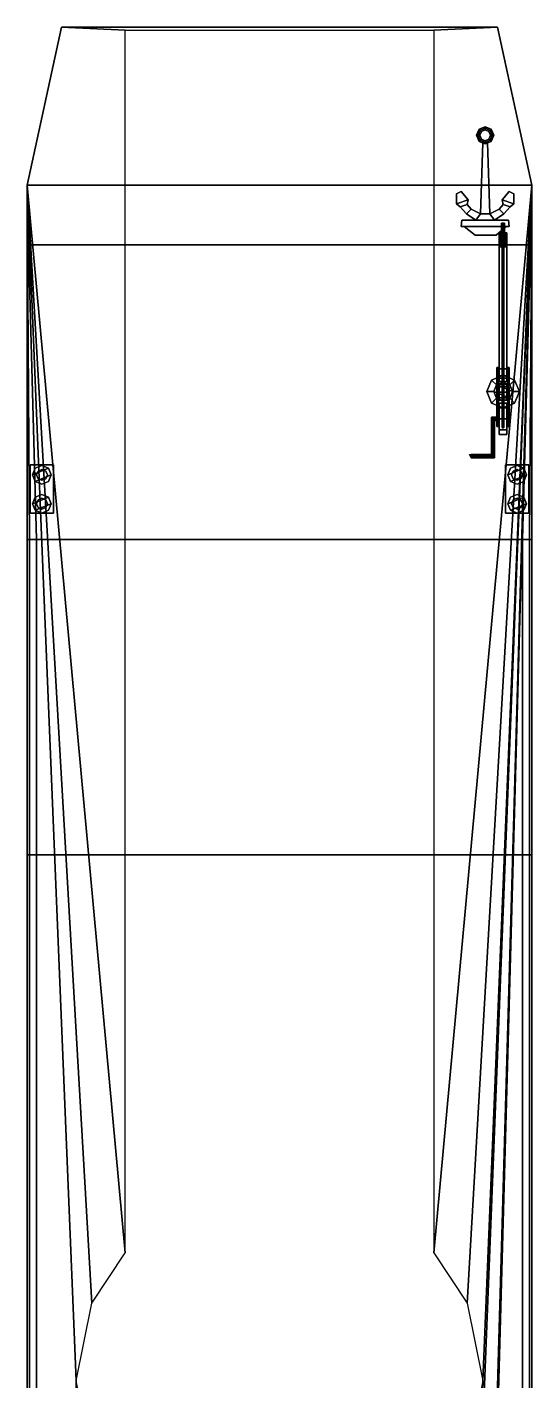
# Model space of a CAD drawing. Extents: x -3.5 to 3.5, y -23.5 to 23.5.
# Drawn here: x -3.24 to 3.24, y 6.1 to 23.48 of the extents above; entities that cross this region are included whole.
import ezdxf

# ---------------------------------------------------------------- set-up
doc = ezdxf.new("R2010")
doc.units = 0
doc.layers.get('0').update_dxf_attribs({"linetype": 'CONTINUOUS'})

msp = doc.modelspace()

# ---------------------------------------------------------------- linework, layer by layer
for points in [[(2.8, 23.48, 0.85), (3.24, 21.45, 0.2), (-3.24, 21.45, 0.2), (-2.8, 23.48, 0.85)], [(-2.8, 23.48, 0.85), (-3.24, 21.45, 0.2), (-3.24, 21.45, 1.46), (-2.8, 23.48, 1.46)], [(-2.8, 23.48, 1.46), (-3.24, 21.45, 1.46), (-1.98, 7.74, 1.46), (-1.98, 23.44, 1.46)], [(-1.98, 23.44, 1.46), (1.98, 23.44, 1.46), (2.8, 23.48, 1.46), (-2.8, 23.48, 1.46)], [(-2.8, 23.48, 1.46), (2.8, 23.48, 1.46), (2.8, 23.48, 0.85), (-2.8, 23.48, 0.85)], [(1.98, 23.44, 1.46), (1.98, 7.74, 1.46), (3.24, 21.45, 1.46), (2.8, 23.48, 1.46)], [(2.8, 23.48, 1.46), (3.24, 21.45, 1.46), (3.24, 21.45, 0.2), (2.8, 23.48, 0.85)], [(2.576, 22.154, 1.53), (2.562, 22.168, 1.51), (2.53, 22.09, 1.51), (2.55, 22.09, 1.53)], [(2.562, 22.168, 1.51), (2.576, 22.154, 1.49), (2.55, 22.09, 1.49), (2.53, 22.09, 1.51)], [(2.55, 22.09, 1.53), (2.53, 22.09, 1.51), (2.562, 22.012, 1.51), (2.576, 22.026, 1.53)], [(2.53, 22.09, 1.51), (2.55, 22.09, 1.49), (2.576, 22.026, 1.49), (2.562, 22.012, 1.51)], [(2.576, 22.154, 1.49), (2.591, 22.139, 1.51), (2.57, 22.09, 1.51), (2.55, 22.09, 1.49)], [(2.591, 22.139, 1.51), (2.576, 22.154, 1.53), (2.55, 22.09, 1.53), (2.57, 22.09, 1.51)], [(2.55, 22.09, 1.49), (2.57, 22.09, 1.51), (2.591, 22.041, 1.51), (2.576, 22.026, 1.49)], [(2.57, 22.09, 1.51), (2.55, 22.09, 1.53), (2.576, 22.026, 1.53), (2.591, 22.041, 1.51)], [(2.64, 22.18, 1.53), (2.64, 22.2, 1.51), (2.562, 22.168, 1.51), (2.576, 22.154, 1.53)], [(2.64, 22.2, 1.51), (2.64, 22.18, 1.49), (2.576, 22.154, 1.49), (2.562, 22.168, 1.51)], [(2.64, 22.18, 1.49), (2.64, 22.16, 1.51), (2.591, 22.139, 1.51), (2.576, 22.154, 1.49)], [(2.64, 22.16, 1.51), (2.64, 22.18, 1.53), (2.576, 22.154, 1.53), (2.591, 22.139, 1.51)], [(2.704, 22.154, 1.53), (2.718, 22.168, 1.51), (2.64, 22.2, 1.51), (2.64, 22.18, 1.53)], [(2.718, 22.168, 1.51), (2.704, 22.154, 1.49), (2.64, 22.18, 1.49), (2.64, 22.2, 1.51)], [(2.704, 22.154, 1.49), (2.689, 22.139, 1.51), (2.64, 22.16, 1.51), (2.64, 22.18, 1.49)], [(2.689, 22.139, 1.51), (2.704, 22.154, 1.53), (2.64, 22.18, 1.53), (2.64, 22.16, 1.51)], [(2.73, 22.09, 1.49), (2.71, 22.09, 1.51), (2.689, 22.139, 1.51), (2.704, 22.154, 1.49)], [(2.71, 22.09, 1.51), (2.73, 22.09, 1.53), (2.704, 22.154, 1.53), (2.689, 22.139, 1.51)], [(2.704, 22.026, 1.49), (2.689, 22.041, 1.51), (2.71, 22.09, 1.51), (2.73, 22.09, 1.49)], [(2.689, 22.041, 1.51), (2.704, 22.026, 1.53), (2.73, 22.09, 1.53), (2.71, 22.09, 1.51)], [(2.73, 22.09, 1.53), (2.75, 22.09, 1.51), (2.718, 22.168, 1.51), (2.704, 22.154, 1.53)], [(2.75, 22.09, 1.51), (2.73, 22.09, 1.49), (2.704, 22.154, 1.49), (2.718, 22.168, 1.51)], [(2.704, 22.026, 1.53), (2.718, 22.012, 1.51), (2.75, 22.09, 1.51), (2.73, 22.09, 1.53)], [(2.718, 22.012, 1.51), (2.704, 22.026, 1.49), (2.73, 22.09, 1.49), (2.75, 22.09, 1.51)], [(2.576, 22.026, 1.53), (2.562, 22.012, 1.51), (2.64, 21.98, 1.51), (2.64, 22, 1.53)], [(2.562, 22.012, 1.51), (2.576, 22.026, 1.49), (2.64, 22, 1.49), (2.64, 21.98, 1.51)], [(2.576, 22.026, 1.49), (2.591, 22.041, 1.51), (2.64, 22.02, 1.51), (2.64, 22, 1.49)], [(2.591, 22.041, 1.51), (2.576, 22.026, 1.53), (2.64, 22, 1.53), (2.64, 22.02, 1.51)], [(2.58, 21.08, 1.56), (2.7, 21.08, 1.56), (2.67, 22, 1.53), (2.61, 22, 1.53)], [(2.67, 22, 1.49), (2.7, 21.08, 1.46), (2.58, 21.08, 1.46), (2.61, 22, 1.49)], [(2.61, 22, 1.49), (2.58, 21.08, 1.46), (2.58, 21.08, 1.56), (2.61, 22, 1.53)], [(2.61, 22, 1.53), (2.67, 22, 1.53), (2.67, 22, 1.49), (2.61, 22, 1.49)], [(2.64, 22, 1.49), (2.64, 22.02, 1.51), (2.689, 22.041, 1.51), (2.704, 22.026, 1.49)], [(2.64, 22.02, 1.51), (2.64, 22, 1.53), (2.704, 22.026, 1.53), (2.689, 22.041, 1.51)], [(2.64, 22, 1.53), (2.64, 21.98, 1.51), (2.718, 22.012, 1.51), (2.704, 22.026, 1.53)], [(2.64, 21.98, 1.51), (2.64, 22, 1.49), (2.704, 22.026, 1.49), (2.718, 22.012, 1.51)], [(2.67, 22, 1.53), (2.7, 21.08, 1.56), (2.7, 21.08, 1.46), (2.67, 22, 1.49)], [(-3.24, 21.45, 0.2), (-3.24, 20.6), (-3.24, 21.45, 1.46)], [(3.24, 21.45, 0.2), (3.22, 20.685), (-3.22, 20.685), (-3.24, 21.45, 0.2)], [(-3.24, 20.6), (-3.24, -23.47), (-3.24, -23.47, 1.46), (-3.24, 21.45, 1.46)], [(-3.24, 21.45, 1.46), (-3.24, 21.45, 1.46), (-2.411, 7.094, 1.46), (-1.98, 7.74, 1.46)], [(-3.24, 21.45, 1.46), (-3.24, 21.45, 1.46), (-2.61, 6.096, 1.46), (-2.411, 7.094, 1.46)], [(-3.24, 21.45, 1.46), (-3.24, -23.47, 1.46), (-2.61, 6.096, 1.46)], [(-3.24, 21.45, 0.2), (-3.22, 20.685), (-3.235, 20.666), (-3.24, 21.45, 0.2)], [(-3.24, 21.45, 0.2), (-3.235, 20.666), (-3.24, 20.6), (-3.24, 21.45, 0.2)], [(3.24, 21.45, 1.46), (3.24, 21.45, 1.46), (1.98, 7.74, 1.46), (2.411, 7.094, 1.46)], [(3.24, -23.47, 1.46), (3.24, 21.45, 1.46), (2.38, -9.68, 1.46), (2.38, -22.5, 1.46)], [(3.24, 21.45, 1.46), (3.24, 21.45, 1.46), (2.42, -7.16, 1.46), (2.38, -9.68, 1.46)], [(3.24, 21.45, 1.46), (3.24, 21.45, 1.46), (2.411, 7.094, 1.46), (2.61, 6.096, 1.46)], [(2.42, -7.16, 1.46), (3.24, 21.45, 1.46), (3.24, 21.45, 1.46), (2.42, 0.73, 1.46)], [(2.42, 0.73, 1.46), (2.42, 0.73, 1.46), (3.24, 21.45, 1.46), (2.61, 6.096, 1.46)], [(3.24, 21.45, 0.2), (3.235, 20.666), (3.22, 20.685), (3.24, 21.45, 0.2)], [(3.24, 21.45, 0.2), (3.24, 20.6), (3.235, 20.666), (3.24, 21.45, 0.2)], [(3.24, 21.45, 1.46), (3.24, -23.47, 1.46), (3.24, -23.47), (3.24, 20.6)], [(3.24, 21.45, 0.2), (3.24, 21.45, 1.46), (3.24, 20.6), (3.24, 21.45, 0.2)], [(2.27, 21.34, 1.56), (2.27, 21.21, 1.56), (2.42, 21.26, 1.56), (2.33, 21.37, 1.56)], [(2.42, 21.26, 1.46), (2.27, 21.21, 1.46), (2.27, 21.34, 1.46), (2.33, 21.37, 1.46)], [(2.33, 21.37, 1.46), (2.27, 21.34, 1.46), (2.27, 21.34, 1.56), (2.33, 21.37, 1.56)], [(2.27, 21.34, 1.46), (2.27, 21.21, 1.46), (2.27, 21.21, 1.56), (2.27, 21.34, 1.56)], [(2.27, 21.21, 1.56), (2.32, 21.17, 1.56), (2.41, 21.2, 1.56), (2.42, 21.26, 1.56)], [(2.41, 21.2, 1.46), (2.32, 21.17, 1.46), (2.27, 21.21, 1.46), (2.42, 21.26, 1.46)], [(2.27, 21.21, 1.46), (2.32, 21.17, 1.46), (2.32, 21.17, 1.56), (2.27, 21.21, 1.56)], [(2.33, 21.37, 1.56), (2.42, 21.26, 1.56), (2.42, 21.26, 1.46), (2.33, 21.37, 1.46)], [(2.42, 21.26, 1.56), (2.41, 21.2, 1.56), (2.41, 21.2, 1.46), (2.42, 21.26, 1.46)], [(3.01, 21.34, 1.46), (3.01, 21.21, 1.46), (2.86, 21.26, 1.46), (2.95, 21.37, 1.46)], [(2.95, 21.37, 1.46), (2.86, 21.26, 1.46), (2.86, 21.26, 1.56), (2.95, 21.37, 1.56)], [(2.86, 21.26, 1.56), (3.01, 21.21, 1.56), (3.01, 21.34, 1.56), (2.95, 21.37, 1.56)], [(3.01, 21.21, 1.46), (2.96, 21.17, 1.46), (2.87, 21.2, 1.46), (2.86, 21.26, 1.46)], [(2.86, 21.26, 1.46), (2.87, 21.2, 1.46), (2.87, 21.2, 1.56), (2.86, 21.26, 1.56)], [(2.87, 21.2, 1.56), (2.96, 21.17, 1.56), (3.01, 21.21, 1.56), (2.86, 21.26, 1.56)], [(2.95, 21.37, 1.56), (3.01, 21.34, 1.56), (3.01, 21.34, 1.46), (2.95, 21.37, 1.46)], [(3.01, 21.21, 1.56), (2.96, 21.17, 1.56), (2.96, 21.17, 1.46), (3.01, 21.21, 1.46)], [(3.01, 21.34, 1.56), (3.01, 21.21, 1.56), (3.01, 21.21, 1.46), (3.01, 21.34, 1.46)], [(2.32, 21.17, 1.56), (2.4, 21.08, 1.56), (2.46, 21.14, 1.56), (2.41, 21.2, 1.56)], [(2.46, 21.14, 1.46), (2.4, 21.08, 1.46), (2.32, 21.17, 1.46), (2.41, 21.2, 1.46)], [(2.32, 21.17, 1.46), (2.4, 21.08, 1.46), (2.4, 21.08, 1.56), (2.32, 21.17, 1.56)], [(2.4, 21.08, 1.56), (2.52, 21, 1.56), (2.58, 21.08, 1.56), (2.46, 21.14, 1.56)], [(2.58, 21.08, 1.46), (2.52, 21, 1.46), (2.4, 21.08, 1.46), (2.46, 21.14, 1.46)], [(2.4, 21.08, 1.46), (2.52, 21, 1.46), (2.52, 21, 1.56), (2.4, 21.08, 1.56)], [(2.41, 21.2, 1.56), (2.46, 21.14, 1.56), (2.46, 21.14, 1.46), (2.41, 21.2, 1.46)], [(2.46, 21.14, 1.56), (2.58, 21.08, 1.56), (2.58, 21.08, 1.46), (2.46, 21.14, 1.46)], [(2.52, 21, 1.56), (2.76, 21, 1.56), (2.7, 21.08, 1.56), (2.58, 21.08, 1.56)], [(2.7, 21.08, 1.46), (2.76, 21, 1.46), (2.52, 21, 1.46), (2.58, 21.08, 1.46)], [(2.88, 21.08, 1.46), (2.76, 21, 1.46), (2.7, 21.08, 1.46), (2.82, 21.14, 1.46)], [(2.82, 21.14, 1.46), (2.7, 21.08, 1.46), (2.7, 21.08, 1.56), (2.82, 21.14, 1.56)], [(2.7, 21.08, 1.56), (2.76, 21, 1.56), (2.88, 21.08, 1.56), (2.82, 21.14, 1.56)], [(2.88, 21.08, 1.56), (2.76, 21, 1.56), (2.76, 21, 1.46), (2.88, 21.08, 1.46)], [(2.96, 21.17, 1.46), (2.88, 21.08, 1.46), (2.82, 21.14, 1.46), (2.87, 21.2, 1.46)], [(2.87, 21.2, 1.46), (2.82, 21.14, 1.46), (2.82, 21.14, 1.56), (2.87, 21.2, 1.56)], [(2.82, 21.14, 1.56), (2.88, 21.08, 1.56), (2.96, 21.17, 1.56), (2.87, 21.2, 1.56)], [(2.96, 21.17, 1.56), (2.88, 21.08, 1.56), (2.88, 21.08, 1.46), (2.96, 21.17, 1.46)], [(2.33, 20.92, 1.56), (2.95, 20.92, 1.56), (2.94, 21, 1.56), (2.34, 21, 1.56)], [(2.94, 21, 1.46), (2.95, 20.92, 1.46), (2.33, 20.92, 1.46), (2.34, 21, 1.46)], [(2.34, 21, 1.46), (2.33, 20.92, 1.46), (2.33, 20.92, 1.56), (2.34, 21, 1.56)], [(2.33, 20.92, 1.46), (2.37, 20.92, 1.46), (2.37, 20.92, 1.56), (2.33, 20.92, 1.56)], [(2.34, 21, 1.56), (2.52, 21, 1.56), (2.52, 21, 1.46), (2.34, 21, 1.46)], [(2.51, 20.81, 1.56), (2.78, 20.81, 1.56), (2.91, 20.92, 1.56), (2.37, 20.92, 1.56)], [(2.91, 20.92, 1.46), (2.78, 20.81, 1.46), (2.51, 20.81, 1.46), (2.37, 20.92, 1.46)], [(2.37, 20.92, 1.46), (2.51, 20.81, 1.46), (2.51, 20.81, 1.56), (2.37, 20.92, 1.56)], [(2.76, 21, 1.56), (2.94, 21, 1.56), (2.94, 21, 1.46), (2.76, 21, 1.46)], [(2.91, 20.92, 1.56), (2.78, 20.81, 1.56), (2.78, 20.81, 1.46), (2.91, 20.92, 1.46)], [(2.85, 20.92, 2.65), (2.85, 20.96, 2.7), (2.89, 20.96, 2.7), (2.89, 20.92, 2.65)], [(2.85, 20.95, 2.71), (2.85, 20.96, 2.7), (2.85, 20.92, 2.65), (2.85, 20.91, 2.68)], [(2.89, 20.95, 2.71), (2.89, 20.96, 2.7), (2.85, 20.96, 2.7), (2.85, 20.95, 2.71)], [(2.89, 20.91, 2.68), (2.89, 20.95, 2.71), (2.85, 20.95, 2.71), (2.85, 20.91, 2.68)], [(2.85, 20.94, 2.78), (2.85, 20.88, 2.78), (2.85, 20.88, 2.83), (2.85, 20.94, 2.83)], [(2.89, 20.94, 2.83), (2.89, 20.94, 2.78), (2.85, 20.94, 2.78), (2.85, 20.94, 2.83)], [(2.85, 20.94, 2.83), (2.85, 20.88, 2.83), (2.89, 20.88, 2.83), (2.89, 20.94, 2.83)], [(2.89, 20.94, 2.78), (2.89, 20.88, 2.73), (2.85, 20.88, 2.73), (2.85, 20.94, 2.78)], [(2.85, 20.88, 2.73), (2.85, 20.85, 2.73), (2.85, 20.88, 2.78), (2.85, 20.94, 2.78)], [(2.85, 20.91, 2.68), (2.85, 20.92, 2.65), (2.85, 20.88, 2.65), (2.85, 20.89, 2.68)], [(2.85, 20.88, 2.65), (2.85, 20.92, 2.65), (2.89, 20.92, 2.65), (2.89, 20.88, 2.65)], [(2.89, 20.89, 2.68), (2.89, 20.91, 2.68), (2.85, 20.91, 2.68), (2.85, 20.89, 2.68)], [(2.89, 20.868, 3.828), (2.89, 20.9, 3.75), (2.85, 20.9, 3.75), (2.85, 20.868, 3.828)], [(2.89, 20.9, 3.75), (2.89, 20.868, 3.672), (2.85, 20.868, 3.672), (2.85, 20.9, 3.75)], [(2.85, 20.868, 3.672), (2.85, 20.79, 3.64), (2.85, 20.712, 3.672), (2.85, 20.9, 3.75)], [(2.85, 20.9, 3.75), (2.85, 20.712, 3.672), (2.85, 20.68, 3.75), (2.85, 20.868, 3.828)], [(2.85, 20.89, 2.68), (2.85, 20.88, 2.65), (2.85, 20.85, 2.69), (2.85, 20.88, 2.69)], [(2.89, 20.88, 2.69), (2.89, 20.89, 2.68), (2.85, 20.89, 2.68), (2.85, 20.88, 2.69)], [(2.85, 20.85, 2.69), (2.85, 20.88, 2.65), (2.89, 20.88, 2.65), (2.89, 20.85, 2.69)], [(2.85, 20.88, 2.83), (2.85, 20.88, 2.78), (2.89, 20.88, 2.78), (2.89, 20.88, 2.83)], [(2.85, 20.88, 2.78), (2.85, 20.85, 2.73), (2.89, 20.85, 2.73), (2.89, 20.88, 2.78)], [(2.85, 20.88, 2.69), (2.85, 20.85, 2.69), (2.85, 20.85, 2.73), (2.85, 20.88, 2.73)], [(2.89, 20.88, 2.73), (2.89, 20.88, 2.69), (2.85, 20.88, 2.69), (2.85, 20.88, 2.73)], [(2.89, 20.79, 3.86), (2.89, 20.868, 3.828), (2.85, 20.868, 3.828), (2.85, 20.79, 3.86)], [(2.89, 20.868, 3.672), (2.89, 20.79, 3.64), (2.85, 20.79, 3.64), (2.85, 20.868, 3.672)], [(2.85, 20.868, 3.828), (2.85, 20.68, 3.75), (2.85, 20.712, 3.828), (2.85, 20.79, 3.86)], [(2.86, 20.91, 3.75), (2.87, 20.92, 3.75), (2.87, 20.92, 2.83), (2.86, 20.91, 2.83)], [(2.86, 20.87, 3.84), (2.87, 20.87, 3.85), (2.87, 20.92, 3.75), (2.86, 20.91, 3.75)], [(2.87, 20.9, 3.75), (2.86, 20.91, 3.75), (2.86, 20.91, 2.83), (2.87, 20.9, 2.83)], [(2.87, 20.87, 3.83), (2.86, 20.87, 3.84), (2.86, 20.91, 3.75), (2.87, 20.9, 3.75)], [(2.87, 20.79, 3.86), (2.86, 20.79, 3.87), (2.86, 20.87, 3.84), (2.87, 20.87, 3.83)], [(2.86, 20.79, 3.87), (2.87, 20.79, 3.88), (2.87, 20.87, 3.85), (2.86, 20.87, 3.84)], [(2.87, 20.92, 3.75), (2.88, 20.91, 3.75), (2.88, 20.91, 2.83), (2.87, 20.92, 2.83)], [(2.87, 20.87, 3.85), (2.88, 20.87, 3.84), (2.88, 20.91, 3.75), (2.87, 20.92, 3.75)], [(2.88, 20.91, 3.75), (2.87, 20.9, 3.75), (2.87, 20.9, 2.83), (2.88, 20.91, 2.83)], [(2.88, 20.87, 3.84), (2.87, 20.87, 3.83), (2.87, 20.9, 3.75), (2.88, 20.91, 3.75)], [(2.88, 20.79, 3.87), (2.87, 20.79, 3.86), (2.87, 20.87, 3.83), (2.88, 20.87, 3.84)], [(2.87, 20.79, 3.88), (2.88, 20.79, 3.87), (2.88, 20.87, 3.84), (2.87, 20.87, 3.85)], [(2.89, 20.92, 2.65), (2.89, 20.96, 2.7), (2.89, 20.95, 2.71), (2.89, 20.91, 2.68)], [(2.89, 20.88, 2.83), (2.89, 20.88, 2.78), (2.89, 20.94, 2.78), (2.89, 20.94, 2.83)], [(2.89, 20.88, 2.78), (2.89, 20.85, 2.73), (2.89, 20.88, 2.73), (2.89, 20.94, 2.78)], [(2.89, 20.88, 2.65), (2.89, 20.92, 2.65), (2.89, 20.91, 2.68), (2.89, 20.89, 2.68)], [(2.89, 20.712, 3.828), (2.89, 20.9, 3.75), (2.89, 20.868, 3.828), (2.89, 20.79, 3.86)], [(2.89, 20.68, 3.75), (2.89, 20.868, 3.672), (2.89, 20.9, 3.75), (2.89, 20.712, 3.828)], [(2.89, 20.85, 2.69), (2.89, 20.88, 2.65), (2.89, 20.89, 2.68), (2.89, 20.88, 2.69)], [(2.89, 20.85, 2.73), (2.89, 20.85, 2.69), (2.89, 20.88, 2.69), (2.89, 20.88, 2.73)], [(2.89, 20.712, 3.672), (2.89, 20.79, 3.64), (2.89, 20.868, 3.672), (2.89, 20.68, 3.75)], [(2.91, 20.92, 1.46), (2.95, 20.92, 1.46), (2.95, 20.92, 1.56), (2.91, 20.92, 1.56)], [(2.94, 21, 1.56), (2.95, 20.92, 1.56), (2.95, 20.92, 1.46), (2.94, 21, 1.46)], [(2.51, 20.81, 1.46), (2.78, 20.81, 1.46), (2.78, 20.81, 1.56), (2.51, 20.81, 1.56)], [(2.82, 20.84, 3.76), (2.82, 20.74, 3.6), (2.82, 20.66, 3.71), (2.82, 20.79, 3.81)], [(2.84, 20.79, 3.81), (2.84, 20.84, 3.76), (2.82, 20.84, 3.76), (2.82, 20.79, 3.81)], [(2.84, 20.84, 3.76), (2.84, 20.74, 3.6), (2.82, 20.74, 3.6), (2.82, 20.84, 3.76)], [(2.82, 20.79, 3.81), (2.82, 20.66, 3.71), (2.84, 20.66, 3.71), (2.84, 20.79, 3.81)], [(2.82, 20.74, 3.6), (2.82, 19.09, 1.94), (2.82, 18.97, 2.08), (2.82, 20.66, 3.71)], [(2.92, 20.74, 3.6), (2.92, 19.09, 1.94), (2.82, 19.09, 1.94), (2.82, 20.74, 3.6)], [(2.84, 20.66, 3.71), (2.84, 20.74, 3.6), (2.84, 20.84, 3.76), (2.84, 20.79, 3.81)], [(2.9, 20.66, 3.71), (2.9, 20.74, 3.6), (2.84, 20.74, 3.6), (2.84, 20.66, 3.71)], [(2.85, 20.85, 2.73), (2.85, 20.85, 2.69), (2.89, 20.85, 2.69), (2.89, 20.85, 2.73)], [(2.89, 20.712, 3.828), (2.89, 20.79, 3.86), (2.85, 20.79, 3.86), (2.85, 20.712, 3.828)], [(2.89, 20.79, 3.64), (2.89, 20.712, 3.672), (2.85, 20.712, 3.672), (2.85, 20.79, 3.64)], [(2.89, 20.68, 3.75), (2.89, 20.712, 3.828), (2.85, 20.712, 3.828), (2.85, 20.68, 3.75)], [(2.89, 20.712, 3.672), (2.89, 20.68, 3.75), (2.85, 20.68, 3.75), (2.85, 20.712, 3.672)], [(2.87, 18.79, 3.24), (2.86, 18.79, 3.25), (2.86, 20.79, 3.87), (2.87, 20.79, 3.86)], [(2.86, 18.79, 3.25), (2.87, 18.79, 3.26), (2.87, 20.79, 3.88), (2.86, 20.79, 3.87)], [(2.88, 18.79, 3.25), (2.87, 18.79, 3.24), (2.87, 20.79, 3.86), (2.88, 20.79, 3.87)], [(2.87, 18.79, 3.26), (2.88, 18.79, 3.25), (2.88, 20.79, 3.87), (2.87, 20.79, 3.88)], [(2.92, 20.84, 3.76), (2.92, 20.74, 3.6), (2.9, 20.74, 3.6), (2.9, 20.84, 3.76)], [(2.92, 20.79, 3.81), (2.92, 20.84, 3.76), (2.9, 20.84, 3.76), (2.9, 20.79, 3.81)], [(2.9, 20.84, 3.76), (2.9, 20.74, 3.6), (2.9, 20.66, 3.71), (2.9, 20.79, 3.81)], [(2.9, 20.79, 3.81), (2.9, 20.66, 3.71), (2.92, 20.66, 3.71), (2.92, 20.79, 3.81)], [(2.92, 20.66, 3.71), (2.92, 20.74, 3.6), (2.92, 20.84, 3.76), (2.92, 20.79, 3.81)], [(2.92, 18.97, 2.08), (2.92, 19.09, 1.94), (2.92, 20.74, 3.6), (2.92, 20.66, 3.71)], [(-3.235, 20.666), (-3.21, 16.9, -0.96), (-3.24, 16.9, -0.87), (-3.24, 20.6)], [(-3.24, 16.9, -0.87), (-3.24, 12.85, -1.19), (-3.24, 20.6)], [(-3.24, 12.85, -1.19), (-3.24, -16.49, -1.19), (-3.24, -21.38, -0.39), (-3.24, 20.6)], [(-3.24, 20.6), (-3.24, -21.38, -0.39), (-3.24, -23.47)], [(-3.22, 20.685), (-3.12, 16.9, -0.99), (-3.21, 16.9, -0.96), (-3.235, 20.666)], [(3.22, 20.685), (3.12, 16.9, -0.99), (-3.12, 16.9, -0.99), (-3.22, 20.685)], [(2.82, 20.66, 3.71), (2.82, 18.97, 2.08), (2.92, 18.97, 2.08), (2.92, 20.66, 3.71)], [(3.235, 20.666), (3.21, 16.9, -0.96), (3.12, 16.9, -0.99), (3.22, 20.685)], [(3.24, 20.6), (3.24, 16.9, -0.87), (3.21, 16.9, -0.96), (3.235, 20.666)], [(3.24, 20.6), (3.24, 20.6), (3.24, 12.85, -1.19), (3.24, 16.9, -0.87)], [(3.24, 20.6), (3.24, -21.38, -0.39), (3.24, -16.49, -1.19), (3.24, 12.85, -1.19)], [(3.24, -23.47), (3.24, -23.47), (3.24, -21.38, -0.39), (3.24, 20.6)], [(2.87, 19.01, 1.46), (2.722, 18.948, 1.46), (2.722, 18.948, 1.56), (2.87, 19.01, 1.56)], [(2.87, 19.01, 1.56), (2.722, 18.948, 1.56), (2.785, 18.885, 1.56), (2.87, 18.92, 1.56)], [(2.79, 19.11, 1.98), (2.79, 19.11, 2.07), (2.81, 19.11, 2.07), (2.81, 19.11, 1.98)], [(2.79, 19.01, 1.93), (2.79, 19.01, 2.14), (2.79, 19.11, 2.07), (2.79, 19.11, 1.98)], [(2.81, 19.11, 1.98), (2.81, 19.01, 1.93), (2.79, 19.01, 1.93), (2.79, 19.11, 1.98)], [(2.79, 19.11, 2.07), (2.79, 19.01, 2.14), (2.81, 19.01, 2.14), (2.81, 19.11, 2.07)], [(2.79, 18.88, 1.93), (2.79, 18.88, 2.14), (2.79, 19.01, 2.14), (2.79, 19.01, 1.93)], [(2.81, 19.01, 1.93), (2.81, 18.88, 1.93), (2.79, 18.88, 1.93), (2.79, 19.01, 1.93)], [(2.79, 19.01, 2.14), (2.79, 18.88, 2.14), (2.81, 18.88, 2.14), (2.81, 19.01, 2.14)], [(2.81, 19.11, 2.07), (2.81, 19.01, 2.14), (2.81, 19.01, 1.93), (2.81, 19.11, 1.98)], [(2.81, 19.01, 2.14), (2.81, 18.88, 2.14), (2.81, 18.88, 1.93), (2.81, 19.01, 1.93)], [(2.82, 19.09, 1.94), (2.82, 19, 1.92), (2.82, 18.93, 2.02), (2.82, 18.97, 2.08)], [(2.92, 19.09, 1.94), (2.92, 19, 1.92), (2.82, 19, 1.92), (2.82, 19.09, 1.94)], [(2.82, 18.93, 2.02), (2.82, 19, 1.92), (2.92, 19, 1.92), (2.92, 18.93, 2.02)], [(2.82, 18.97, 2.08), (2.82, 18.93, 2.02), (2.92, 18.93, 2.02), (2.92, 18.97, 2.08)], [(3.018, 18.948, 1.46), (2.87, 19.01, 1.46), (2.87, 19.01, 1.56), (3.018, 18.948, 1.56)], [(3.018, 18.948, 1.56), (2.87, 19.01, 1.56), (2.87, 18.92, 1.56), (2.955, 18.885, 1.56)], [(2.92, 18.93, 2.02), (2.92, 19, 1.92), (2.92, 19.09, 1.94), (2.92, 18.97, 2.08)], [(2.93, 19.11, 1.98), (2.93, 19.11, 2.07), (2.95, 19.11, 2.07), (2.95, 19.11, 1.98)], [(2.93, 19.01, 1.93), (2.93, 19.01, 2.14), (2.93, 19.11, 2.07), (2.93, 19.11, 1.98)], [(2.95, 19.11, 1.98), (2.95, 19.01, 1.93), (2.93, 19.01, 1.93), (2.93, 19.11, 1.98)], [(2.93, 19.11, 2.07), (2.93, 19.01, 2.14), (2.95, 19.01, 2.14), (2.95, 19.11, 2.07)], [(2.93, 18.88, 1.93), (2.93, 18.88, 2.14), (2.93, 19.01, 2.14), (2.93, 19.01, 1.93)], [(2.95, 19.01, 1.93), (2.95, 18.88, 1.93), (2.93, 18.88, 1.93), (2.93, 19.01, 1.93)], [(2.93, 19.01, 2.14), (2.93, 18.88, 2.14), (2.95, 18.88, 2.14), (2.95, 19.01, 2.14)], [(2.95, 19.11, 2.07), (2.95, 19.01, 2.14), (2.95, 19.01, 1.93), (2.95, 19.11, 1.98)], [(2.95, 19.01, 2.14), (2.95, 18.88, 2.14), (2.95, 18.88, 1.93), (2.95, 19.01, 1.93)], [(2.722, 18.948, 1.46), (2.66, 18.8, 1.46), (2.66, 18.8, 1.56), (2.722, 18.948, 1.56)], [(2.722, 18.948, 1.56), (2.66, 18.8, 1.56), (2.75, 18.8, 1.56), (2.785, 18.885, 1.56)], [(2.66, 18.8, 1.46), (2.722, 18.652, 1.46), (2.722, 18.652, 1.56), (2.66, 18.8, 1.56)], [(2.66, 18.8, 1.56), (2.722, 18.652, 1.56), (2.785, 18.715, 1.56), (2.75, 18.8, 1.56)], [(2.785, 18.885, 1.56), (2.75, 18.8, 1.56), (2.75, 18.8, 2.94), (2.785, 18.885, 2.94)], [(2.75, 18.8, 2.94), (2.955, 18.715, 2.94), (2.99, 18.8, 2.94), (2.785, 18.885, 2.94)], [(2.75, 18.8, 1.56), (2.785, 18.715, 1.56), (2.785, 18.715, 2.94), (2.75, 18.8, 2.94)], [(2.785, 18.715, 2.94), (2.87, 18.68, 2.94), (2.955, 18.715, 2.94), (2.75, 18.8, 2.94)], [(2.87, 18.92, 1.56), (2.785, 18.885, 1.56), (2.785, 18.885, 2.94), (2.87, 18.92, 2.94)], [(2.785, 18.885, 2.94), (2.99, 18.8, 2.94), (2.955, 18.885, 2.94), (2.87, 18.92, 2.94)], [(2.81, 18.86, 3.07), (2.81, 18.86, 2.94), (2.79, 18.86, 2.94), (2.79, 18.86, 3.07)], [(2.79, 18.86, 2.94), (2.79, 18.72, 2.94), (2.79, 18.72, 3.07), (2.79, 18.86, 3.07)], [(2.79, 18.86, 3.07), (2.79, 18.72, 3.07), (2.79, 18.76, 3.17), (2.79, 18.81, 3.17)], [(2.81, 18.81, 3.17), (2.81, 18.86, 3.07), (2.79, 18.86, 3.07), (2.79, 18.81, 3.17)], [(2.79, 18.81, 3.17), (2.79, 18.76, 3.17), (2.81, 18.76, 3.17), (2.81, 18.81, 3.17)], [(2.81, 18.72, 3.07), (2.81, 18.72, 2.94), (2.81, 18.86, 2.94), (2.81, 18.86, 3.07)], [(2.81, 18.76, 3.17), (2.81, 18.72, 3.07), (2.81, 18.86, 3.07), (2.81, 18.81, 3.17)], [(2.92, 18.861, 3.211), (2.92, 18.89, 3.14), (2.82, 18.89, 3.14), (2.82, 18.861, 3.211)], [(2.92, 18.89, 3.14), (2.92, 18.861, 3.069), (2.82, 18.861, 3.069), (2.82, 18.89, 3.14)], [(2.82, 18.861, 3.069), (2.82, 18.79, 3.04), (2.82, 18.719, 3.069), (2.82, 18.89, 3.14)], [(2.82, 18.89, 3.14), (2.82, 18.719, 3.069), (2.82, 18.69, 3.14), (2.82, 18.861, 3.211)], [(2.92, 18.79, 3.24), (2.92, 18.861, 3.211), (2.82, 18.861, 3.211), (2.82, 18.79, 3.24)], [(2.92, 18.861, 3.069), (2.92, 18.79, 3.04), (2.82, 18.79, 3.04), (2.82, 18.861, 3.069)], [(2.82, 18.861, 3.211), (2.82, 18.69, 3.14), (2.82, 18.719, 3.211), (2.82, 18.79, 3.24)], [(2.92, 18.719, 3.211), (2.92, 18.79, 3.24), (2.82, 18.79, 3.24), (2.82, 18.719, 3.211)], [(2.92, 18.79, 3.04), (2.92, 18.719, 3.069), (2.82, 18.719, 3.069), (2.82, 18.79, 3.04)], [(2.87, 18.72, 3.21), (2.86, 18.72, 3.22), (2.86, 18.79, 3.25), (2.87, 18.79, 3.24)], [(2.86, 18.72, 3.22), (2.87, 18.72, 3.23), (2.87, 18.79, 3.26), (2.86, 18.79, 3.25)], [(2.955, 18.885, 1.56), (2.87, 18.92, 1.56), (2.87, 18.92, 2.94), (2.955, 18.885, 2.94)], [(2.88, 18.72, 3.22), (2.87, 18.72, 3.21), (2.87, 18.79, 3.24), (2.88, 18.79, 3.25)], [(2.87, 18.72, 3.23), (2.88, 18.72, 3.22), (2.88, 18.79, 3.25), (2.87, 18.79, 3.26)], [(2.92, 18.719, 3.211), (2.92, 18.89, 3.14), (2.92, 18.861, 3.211), (2.92, 18.79, 3.24)], [(2.92, 18.69, 3.14), (2.92, 18.861, 3.069), (2.92, 18.89, 3.14), (2.92, 18.719, 3.211)], [(2.92, 18.719, 3.069), (2.92, 18.79, 3.04), (2.92, 18.861, 3.069), (2.92, 18.69, 3.14)], [(2.93, 18.86, 2.94), (2.93, 18.72, 2.94), (2.93, 18.72, 3.07), (2.93, 18.86, 3.07)], [(2.95, 18.86, 3.07), (2.95, 18.86, 2.94), (2.93, 18.86, 2.94), (2.93, 18.86, 3.07)], [(2.93, 18.86, 3.07), (2.93, 18.72, 3.07), (2.93, 18.76, 3.17), (2.93, 18.81, 3.17)], [(2.95, 18.81, 3.17), (2.95, 18.86, 3.07), (2.93, 18.86, 3.07), (2.93, 18.81, 3.17)], [(2.93, 18.81, 3.17), (2.93, 18.76, 3.17), (2.95, 18.76, 3.17), (2.95, 18.81, 3.17)], [(2.95, 18.72, 3.07), (2.95, 18.72, 2.94), (2.95, 18.86, 2.94), (2.95, 18.86, 3.07)], [(2.95, 18.76, 3.17), (2.95, 18.72, 3.07), (2.95, 18.86, 3.07), (2.95, 18.81, 3.17)], [(3.08, 18.8, 1.56), (3.018, 18.948, 1.56), (2.955, 18.885, 1.56), (2.99, 18.8, 1.56)], [(2.99, 18.8, 1.56), (2.955, 18.885, 1.56), (2.955, 18.885, 2.94), (2.99, 18.8, 2.94)], [(2.955, 18.715, 1.56), (2.99, 18.8, 1.56), (2.99, 18.8, 2.94), (2.955, 18.715, 2.94)], [(3.018, 18.652, 1.56), (3.08, 18.8, 1.56), (2.99, 18.8, 1.56), (2.955, 18.715, 1.56)], [(3.08, 18.8, 1.46), (3.018, 18.948, 1.46), (3.018, 18.948, 1.56), (3.08, 18.8, 1.56)], [(3.018, 18.652, 1.46), (3.08, 18.8, 1.46), (3.08, 18.8, 1.56), (3.018, 18.652, 1.56)], [(2.722, 18.652, 1.56), (2.87, 18.59, 1.56), (2.87, 18.68, 1.56), (2.785, 18.715, 1.56)], [(2.722, 18.652, 1.46), (2.87, 18.59, 1.46), (2.87, 18.59, 1.56), (2.722, 18.652, 1.56)], [(2.785, 18.715, 1.56), (2.87, 18.68, 1.56), (2.87, 18.68, 2.94), (2.785, 18.715, 2.94)], [(2.79, 18.76, 3.17), (2.79, 18.72, 3.07), (2.81, 18.72, 3.07), (2.81, 18.76, 3.17)], [(2.79, 18.72, 2.31), (2.79, 18.72, 2.03), (2.79, 18.45, 2.08), (2.79, 18.45, 2.31)], [(2.81, 18.45, 2.31), (2.81, 18.72, 2.31), (2.79, 18.72, 2.31), (2.79, 18.45, 2.31)], [(2.79, 18.45, 2.08), (2.79, 18.72, 2.03), (2.81, 18.72, 2.03), (2.81, 18.45, 2.08)], [(2.79, 18.72, 3.07), (2.79, 18.72, 2.94), (2.81, 18.72, 2.94), (2.81, 18.72, 3.07)], [(2.81, 18.45, 2.08), (2.81, 18.72, 2.03), (2.81, 18.72, 2.31), (2.81, 18.45, 2.31)], [(2.92, 18.69, 3.14), (2.92, 18.719, 3.211), (2.82, 18.719, 3.211), (2.82, 18.69, 3.14)], [(2.92, 18.719, 3.069), (2.92, 18.69, 3.14), (2.82, 18.69, 3.14), (2.82, 18.719, 3.069)], [(2.92, 18.591, 2.341), (2.92, 18.65, 2.2), (2.82, 18.65, 2.2), (2.82, 18.591, 2.341)], [(2.92, 18.65, 2.2), (2.92, 18.591, 2.059), (2.82, 18.591, 2.059), (2.82, 18.65, 2.2)], [(2.82, 18.591, 2.059), (2.82, 18.45, 2), (2.82, 18.309, 2.059), (2.82, 18.65, 2.2)], [(2.82, 18.65, 2.2), (2.82, 18.309, 2.059), (2.82, 18.25, 2.2), (2.82, 18.591, 2.341)], [(2.87, 18.69, 3.14), (2.86, 18.68, 3.14), (2.86, 18.72, 3.22), (2.87, 18.72, 3.21)], [(2.86, 18.68, 3.14), (2.87, 18.67, 3.14), (2.87, 18.72, 3.23), (2.86, 18.72, 3.22)], [(2.87, 18.35, 2.33), (2.86, 18.34, 2.33), (2.86, 18.68, 3.14), (2.87, 18.69, 3.14)], [(2.86, 18.34, 2.33), (2.87, 18.33, 2.33), (2.87, 18.67, 3.14), (2.86, 18.68, 3.14)], [(2.88, 18.68, 3.14), (2.87, 18.69, 3.14), (2.87, 18.72, 3.21), (2.88, 18.72, 3.22)], [(2.87, 18.67, 3.14), (2.88, 18.68, 3.14), (2.88, 18.72, 3.22), (2.87, 18.72, 3.23)], [(2.87, 18.68, 1.56), (2.955, 18.715, 1.56), (2.955, 18.715, 2.94), (2.87, 18.68, 2.94)], [(2.87, 18.59, 1.56), (3.018, 18.652, 1.56), (2.955, 18.715, 1.56), (2.87, 18.68, 1.56)], [(2.88, 18.34, 2.33), (2.87, 18.35, 2.33), (2.87, 18.69, 3.14), (2.88, 18.68, 3.14)], [(2.87, 18.33, 2.33), (2.88, 18.34, 2.33), (2.88, 18.68, 3.14), (2.87, 18.67, 3.14)], [(2.87, 18.59, 1.46), (3.018, 18.652, 1.46), (3.018, 18.652, 1.56), (2.87, 18.59, 1.56)], [(2.92, 18.309, 2.341), (2.92, 18.65, 2.2), (2.92, 18.591, 2.341), (2.92, 18.45, 2.4)], [(2.92, 18.25, 2.2), (2.92, 18.591, 2.059), (2.92, 18.65, 2.2), (2.92, 18.309, 2.341)], [(2.93, 18.76, 3.17), (2.93, 18.72, 3.07), (2.95, 18.72, 3.07), (2.95, 18.76, 3.17)], [(2.95, 18.45, 2.31), (2.95, 18.72, 2.31), (2.93, 18.72, 2.31), (2.93, 18.45, 2.31)], [(2.93, 18.45, 2.08), (2.93, 18.72, 2.03), (2.95, 18.72, 2.03), (2.95, 18.45, 2.08)], [(2.93, 18.72, 2.31), (2.93, 18.72, 2.03), (2.93, 18.45, 2.08), (2.93, 18.45, 2.31)], [(2.93, 18.72, 3.07), (2.93, 18.72, 2.94), (2.95, 18.72, 2.94), (2.95, 18.72, 3.07)], [(2.95, 18.45, 2.08), (2.95, 18.72, 2.03), (2.95, 18.72, 2.31), (2.95, 18.45, 2.31)], [(2.74, 18.45, 2.22), (2.72, 18.47, 2.2), (2.72, 17.99, 2.2), (2.74, 17.97, 2.22)], [(2.72, 18.47, 2.2), (2.74, 18.45, 2.18), (2.74, 17.97, 2.18), (2.72, 17.99, 2.2)], [(2.82, 18.45, 2.22), (2.82, 18.47, 2.2), (2.72, 18.47, 2.2), (2.74, 18.45, 2.22)], [(2.82, 18.47, 2.2), (2.82, 18.45, 2.18), (2.74, 18.45, 2.18), (2.72, 18.47, 2.2)], [(2.76, 18.43, 2.2), (2.74, 18.45, 2.22), (2.74, 17.97, 2.22), (2.76, 17.95, 2.2)], [(2.74, 18.45, 2.18), (2.76, 18.43, 2.2), (2.76, 17.95, 2.2), (2.74, 17.97, 2.18)], [(2.82, 18.43, 2.2), (2.82, 18.45, 2.22), (2.74, 18.45, 2.22), (2.76, 18.43, 2.2)], [(2.82, 18.45, 2.18), (2.82, 18.43, 2.2), (2.76, 18.43, 2.2), (2.74, 18.45, 2.18)], [(2.81, 18.35, 2.26), (2.81, 18.45, 2.31), (2.79, 18.45, 2.31), (2.79, 18.35, 2.26)], [(2.79, 18.45, 2.31), (2.79, 18.45, 2.08), (2.79, 18.35, 2.15), (2.79, 18.35, 2.26)], [(2.79, 18.35, 2.15), (2.79, 18.45, 2.08), (2.81, 18.45, 2.08), (2.81, 18.35, 2.15)], [(2.81, 18.35, 2.15), (2.81, 18.45, 2.08), (2.81, 18.45, 2.31), (2.81, 18.35, 2.26)], [(2.92, 18.45, 2.4), (2.92, 18.591, 2.341), (2.82, 18.591, 2.341), (2.82, 18.45, 2.4)], [(2.92, 18.591, 2.059), (2.92, 18.45, 2), (2.82, 18.45, 2), (2.82, 18.591, 2.059)], [(2.82, 18.591, 2.341), (2.82, 18.25, 2.2), (2.82, 18.309, 2.341), (2.82, 18.45, 2.4)], [(2.92, 18.309, 2.341), (2.92, 18.45, 2.4), (2.82, 18.45, 2.4), (2.82, 18.309, 2.341)], [(2.92, 18.45, 2), (2.92, 18.309, 2.059), (2.82, 18.309, 2.059), (2.82, 18.45, 2)], [(2.92, 18.309, 2.059), (2.92, 18.45, 2), (2.92, 18.591, 2.059), (2.92, 18.25, 2.2)], [(2.95, 18.35, 2.26), (2.95, 18.45, 2.31), (2.93, 18.45, 2.31), (2.93, 18.35, 2.26)], [(2.93, 18.45, 2.31), (2.93, 18.45, 2.08), (2.93, 18.35, 2.15), (2.93, 18.35, 2.26)], [(2.93, 18.35, 2.15), (2.93, 18.45, 2.08), (2.95, 18.45, 2.08), (2.95, 18.35, 2.15)], [(2.95, 18.35, 2.15), (2.95, 18.45, 2.08), (2.95, 18.45, 2.31), (2.95, 18.35, 2.26)], [(2.79, 18.35, 2.26), (2.79, 18.35, 2.15), (2.81, 18.35, 2.15), (2.81, 18.35, 2.26)], [(2.92, 18.25, 2.2), (2.92, 18.309, 2.341), (2.82, 18.309, 2.341), (2.82, 18.25, 2.2)], [(2.92, 18.309, 2.059), (2.92, 18.25, 2.2), (2.82, 18.25, 2.2), (2.82, 18.309, 2.059)], [(2.93, 18.35, 2.26), (2.93, 18.35, 2.15), (2.95, 18.35, 2.15), (2.95, 18.35, 2.26)], [(2.46, 17.97, 2.18), (2.46, 17.95, 2.2), (2.44, 17.99, 2.24), (2.46, 17.99, 2.2)], [(2.46, 17.99, 2.2), (2.46, 17.97, 2.22), (2.74, 17.97, 2.22), (2.72, 17.99, 2.2)], [(2.46, 17.97, 2.18), (2.46, 17.99, 2.2), (2.72, 17.99, 2.2), (2.74, 17.97, 2.18)], [(2.46, 17.97, 2.22), (2.46, 17.95, 2.2), (2.76, 17.95, 2.2), (2.74, 17.97, 2.22)], [(2.46, 17.95, 2.2), (2.46, 17.97, 2.18), (2.74, 17.97, 2.18), (2.76, 17.95, 2.2)], [(-3.2, 17.86, 1.46), (-3.2, 17.24, 1.46), (-3.2, 17.24, 1.53), (-3.2, 17.86, 1.53)], [(-2.9, 17.86, 1.53), (-2.9, 17.86, 1.46), (-3.2, 17.86, 1.46), (-3.2, 17.86, 1.53)], [(-3.2, 17.86, 1.53), (-3.2, 17.24, 1.53), (-2.9, 17.24, 1.53), (-2.9, 17.86, 1.53)], [(-3.05, 17.85, 1.82), (-3.135, 17.815, 1.82), (-3.17, 17.73, 1.82), (-2.965, 17.815, 1.82)], [(-3.135, 17.815, 1.77), (-3.17, 17.73, 1.77), (-3.17, 17.73, 1.82), (-3.135, 17.815, 1.82)], [(-2.965, 17.815, 1.82), (-3.17, 17.73, 1.82), (-3.135, 17.645, 1.82), (-2.93, 17.73, 1.82)], [(-3.05, 17.85, 1.77), (-3.135, 17.815, 1.77), (-3.135, 17.815, 1.82), (-3.05, 17.85, 1.82)], [(-3.099, 17.779, 1.53), (-3.12, 17.73, 1.53), (-3.12, 17.73, 1.77), (-3.099, 17.779, 1.77)], [(-3.05, 17.8, 1.53), (-3.099, 17.779, 1.53), (-3.099, 17.779, 1.77), (-3.05, 17.8, 1.77)], [(-2.965, 17.815, 1.77), (-3.05, 17.85, 1.77), (-3.05, 17.85, 1.82), (-2.965, 17.815, 1.82)], [(-3.001, 17.779, 1.53), (-3.05, 17.8, 1.53), (-3.05, 17.8, 1.77), (-3.001, 17.779, 1.77)], [(-2.98, 17.73, 1.53), (-3.001, 17.779, 1.53), (-3.001, 17.779, 1.77), (-2.98, 17.73, 1.77)], [(-2.93, 17.73, 1.77), (-2.965, 17.815, 1.77), (-2.965, 17.815, 1.82), (-2.93, 17.73, 1.82)], [(-2.9, 17.24, 1.53), (-2.9, 17.24, 1.46), (-2.9, 17.86, 1.46), (-2.9, 17.86, 1.53)], [(2.9, 17.86, 1.46), (2.9, 17.24, 1.46), (2.9, 17.24, 1.53), (2.9, 17.86, 1.53)], [(3.2, 17.86, 1.53), (3.2, 17.86, 1.46), (2.9, 17.86, 1.46), (2.9, 17.86, 1.53)], [(2.9, 17.86, 1.53), (2.9, 17.24, 1.53), (3.2, 17.24, 1.53), (3.2, 17.86, 1.53)], [(3.05, 17.85, 1.82), (2.965, 17.815, 1.82), (2.93, 17.73, 1.82), (3.135, 17.815, 1.82)], [(2.965, 17.815, 1.77), (2.93, 17.73, 1.77), (2.93, 17.73, 1.82), (2.965, 17.815, 1.82)], [(3.135, 17.815, 1.82), (2.93, 17.73, 1.82), (2.965, 17.645, 1.82), (3.17, 17.73, 1.82)], [(3.05, 17.85, 1.77), (2.965, 17.815, 1.77), (2.965, 17.815, 1.82), (3.05, 17.85, 1.82)], [(3.001, 17.779, 1.53), (2.98, 17.73, 1.53), (2.98, 17.73, 1.77), (3.001, 17.779, 1.77)], [(3.05, 17.8, 1.53), (3.001, 17.779, 1.53), (3.001, 17.779, 1.77), (3.05, 17.8, 1.77)], [(3.135, 17.815, 1.77), (3.05, 17.85, 1.77), (3.05, 17.85, 1.82), (3.135, 17.815, 1.82)], [(3.099, 17.779, 1.53), (3.05, 17.8, 1.53), (3.05, 17.8, 1.77), (3.099, 17.779, 1.77)], [(3.12, 17.73, 1.53), (3.099, 17.779, 1.53), (3.099, 17.779, 1.77), (3.12, 17.73, 1.77)], [(3.17, 17.73, 1.77), (3.135, 17.815, 1.77), (3.135, 17.815, 1.82), (3.17, 17.73, 1.82)], [(3.2, 17.24, 1.53), (3.2, 17.24, 1.46), (3.2, 17.86, 1.46), (3.2, 17.86, 1.53)], [(-3.17, 17.73, 1.77), (-3.135, 17.645, 1.77), (-3.135, 17.645, 1.82), (-3.17, 17.73, 1.82)], [(-2.93, 17.73, 1.82), (-3.135, 17.645, 1.82), (-3.05, 17.61, 1.82), (-2.965, 17.645, 1.82)], [(-3.135, 17.645, 1.77), (-3.05, 17.61, 1.77), (-3.05, 17.61, 1.82), (-3.135, 17.645, 1.82)], [(-3.12, 17.73, 1.53), (-3.099, 17.681, 1.53), (-3.099, 17.681, 1.77), (-3.12, 17.73, 1.77)], [(-3.099, 17.681, 1.53), (-3.05, 17.66, 1.53), (-3.05, 17.66, 1.77), (-3.099, 17.681, 1.77)], [(-3.05, 17.66, 1.53), (-3.001, 17.681, 1.53), (-3.001, 17.681, 1.77), (-3.05, 17.66, 1.77)], [(-3.05, 17.61, 1.77), (-2.965, 17.645, 1.77), (-2.965, 17.645, 1.82), (-3.05, 17.61, 1.82)], [(-3.001, 17.681, 1.53), (-2.98, 17.73, 1.53), (-2.98, 17.73, 1.77), (-3.001, 17.681, 1.77)], [(-2.965, 17.645, 1.77), (-2.93, 17.73, 1.77), (-2.93, 17.73, 1.82), (-2.965, 17.645, 1.82)], [(2.93, 17.73, 1.77), (2.965, 17.645, 1.77), (2.965, 17.645, 1.82), (2.93, 17.73, 1.82)], [(3.17, 17.73, 1.82), (2.965, 17.645, 1.82), (3.05, 17.61, 1.82), (3.135, 17.645, 1.82)], [(2.965, 17.645, 1.77), (3.05, 17.61, 1.77), (3.05, 17.61, 1.82), (2.965, 17.645, 1.82)], [(2.98, 17.73, 1.53), (3.001, 17.681, 1.53), (3.001, 17.681, 1.77), (2.98, 17.73, 1.77)], [(3.001, 17.681, 1.53), (3.05, 17.66, 1.53), (3.05, 17.66, 1.77), (3.001, 17.681, 1.77)], [(3.05, 17.66, 1.53), (3.099, 17.681, 1.53), (3.099, 17.681, 1.77), (3.05, 17.66, 1.77)], [(3.05, 17.61, 1.77), (3.135, 17.645, 1.77), (3.135, 17.645, 1.82), (3.05, 17.61, 1.82)], [(3.099, 17.681, 1.53), (3.12, 17.73, 1.53), (3.12, 17.73, 1.77), (3.099, 17.681, 1.77)], [(3.135, 17.645, 1.77), (3.17, 17.73, 1.77), (3.17, 17.73, 1.82), (3.135, 17.645, 1.82)], [(-3.05, 17.48, 1.82), (-3.135, 17.445, 1.82), (-3.17, 17.36, 1.82), (-2.965, 17.445, 1.82)], [(-3.135, 17.445, 1.77), (-3.17, 17.36, 1.77), (-3.17, 17.36, 1.82), (-3.135, 17.445, 1.82)], [(-2.965, 17.445, 1.82), (-3.17, 17.36, 1.82), (-3.135, 17.275, 1.82), (-2.93, 17.36, 1.82)], [(-3.05, 17.48, 1.77), (-3.135, 17.445, 1.77), (-3.135, 17.445, 1.82), (-3.05, 17.48, 1.82)], [(-3.099, 17.409, 1.53), (-3.12, 17.36, 1.53), (-3.12, 17.36, 1.77), (-3.099, 17.409, 1.77)], [(-3.05, 17.43, 1.53), (-3.099, 17.409, 1.53), (-3.099, 17.409, 1.77), (-3.05, 17.43, 1.77)], [(-2.965, 17.445, 1.77), (-3.05, 17.48, 1.77), (-3.05, 17.48, 1.82), (-2.965, 17.445, 1.82)], [(-3.001, 17.409, 1.53), (-3.05, 17.43, 1.53), (-3.05, 17.43, 1.77), (-3.001, 17.409, 1.77)], [(-2.98, 17.36, 1.53), (-3.001, 17.409, 1.53), (-3.001, 17.409, 1.77), (-2.98, 17.36, 1.77)], [(-2.93, 17.36, 1.77), (-2.965, 17.445, 1.77), (-2.965, 17.445, 1.82), (-2.93, 17.36, 1.82)], [(3.05, 17.48, 1.82), (2.965, 17.445, 1.82), (2.93, 17.36, 1.82), (3.135, 17.445, 1.82)], [(2.965, 17.445, 1.77), (2.93, 17.36, 1.77), (2.93, 17.36, 1.82), (2.965, 17.445, 1.82)], [(3.135, 17.445, 1.82), (2.93, 17.36, 1.82), (2.965, 17.275, 1.82), (3.17, 17.36, 1.82)], [(3.05, 17.48, 1.77), (2.965, 17.445, 1.77), (2.965, 17.445, 1.82), (3.05, 17.48, 1.82)], [(3.001, 17.409, 1.53), (2.98, 17.36, 1.53), (2.98, 17.36, 1.77), (3.001, 17.409, 1.77)], [(3.05, 17.43, 1.53), (3.001, 17.409, 1.53), (3.001, 17.409, 1.77), (3.05, 17.43, 1.77)], [(3.135, 17.445, 1.77), (3.05, 17.48, 1.77), (3.05, 17.48, 1.82), (3.135, 17.445, 1.82)], [(3.099, 17.409, 1.53), (3.05, 17.43, 1.53), (3.05, 17.43, 1.77), (3.099, 17.409, 1.77)], [(3.12, 17.36, 1.53), (3.099, 17.409, 1.53), (3.099, 17.409, 1.77), (3.12, 17.36, 1.77)], [(3.17, 17.36, 1.77), (3.135, 17.445, 1.77), (3.135, 17.445, 1.82), (3.17, 17.36, 1.82)], [(-3.2, 17.24, 1.53), (-3.2, 17.24, 1.46), (-2.9, 17.24, 1.46), (-2.9, 17.24, 1.53)], [(-3.17, 17.36, 1.77), (-3.135, 17.275, 1.77), (-3.135, 17.275, 1.82), (-3.17, 17.36, 1.82)], [(-2.93, 17.36, 1.82), (-3.135, 17.275, 1.82), (-3.05, 17.24, 1.82), (-2.965, 17.275, 1.82)], [(-3.135, 17.275, 1.77), (-3.05, 17.24, 1.77), (-3.05, 17.24, 1.82), (-3.135, 17.275, 1.82)], [(-3.12, 17.36, 1.53), (-3.099, 17.311, 1.53), (-3.099, 17.311, 1.77), (-3.12, 17.36, 1.77)], [(-3.099, 17.311, 1.53), (-3.05, 17.29, 1.53), (-3.05, 17.29, 1.77), (-3.099, 17.311, 1.77)], [(-3.05, 17.29, 1.53), (-3.001, 17.311, 1.53), (-3.001, 17.311, 1.77), (-3.05, 17.29, 1.77)], [(-3.05, 17.24, 1.77), (-2.965, 17.275, 1.77), (-2.965, 17.275, 1.82), (-3.05, 17.24, 1.82)], [(-3.001, 17.311, 1.53), (-2.98, 17.36, 1.53), (-2.98, 17.36, 1.77), (-3.001, 17.311, 1.77)], [(-2.965, 17.275, 1.77), (-2.93, 17.36, 1.77), (-2.93, 17.36, 1.82), (-2.965, 17.275, 1.82)], [(2.9, 17.24, 1.53), (2.9, 17.24, 1.46), (3.2, 17.24, 1.46), (3.2, 17.24, 1.53)], [(2.93, 17.36, 1.77), (2.965, 17.275, 1.77), (2.965, 17.275, 1.82), (2.93, 17.36, 1.82)], [(3.17, 17.36, 1.82), (2.965, 17.275, 1.82), (3.05, 17.24, 1.82), (3.135, 17.275, 1.82)], [(2.965, 17.275, 1.77), (3.05, 17.24, 1.77), (3.05, 17.24, 1.82), (2.965, 17.275, 1.82)], [(2.98, 17.36, 1.53), (3.001, 17.311, 1.53), (3.001, 17.311, 1.77), (2.98, 17.36, 1.77)], [(3.001, 17.311, 1.53), (3.05, 17.29, 1.53), (3.05, 17.29, 1.77), (3.001, 17.311, 1.77)], [(3.05, 17.29, 1.53), (3.099, 17.311, 1.53), (3.099, 17.311, 1.77), (3.05, 17.29, 1.77)], [(3.05, 17.24, 1.77), (3.135, 17.275, 1.77), (3.135, 17.275, 1.82), (3.05, 17.24, 1.82)], [(3.099, 17.311, 1.53), (3.12, 17.36, 1.53), (3.12, 17.36, 1.77), (3.099, 17.311, 1.77)], [(3.135, 17.275, 1.77), (3.17, 17.36, 1.77), (3.17, 17.36, 1.82), (3.135, 17.275, 1.82)], [(-3.21, 16.9, -0.96), (-3.21, 12.85, -1.28), (-3.24, 12.85, -1.19), (-3.24, 16.9, -0.87)], [(-3.12, 16.9, -0.99), (-3.12, 12.85, -1.31), (-3.21, 12.85, -1.28), (-3.21, 16.9, -0.96)], [(3.12, 16.9, -0.99), (3.12, 12.85, -1.31), (-3.12, 12.85, -1.31), (-3.12, 16.9, -0.99)], [(3.21, 16.9, -0.96), (3.21, 12.85, -1.28), (3.12, 12.85, -1.31), (3.12, 16.9, -0.99)], [(3.24, 16.9, -0.87), (3.24, 12.85, -1.19), (3.21, 12.85, -1.28), (3.21, 16.9, -0.96)], [(-3.21, 12.85, -1.28), (-3.21, -16.49, -1.28), (-3.24, -16.49, -1.19), (-3.24, 12.85, -1.19)], [(-3.12, 12.85, -1.31), (-3.12, -16.49, -1.31), (-3.21, -16.49, -1.28), (-3.21, 12.85, -1.28)], [(3.12, 12.85, -1.31), (3.12, -16.49, -1.31), (-3.12, -16.49, -1.31), (-3.12, 12.85, -1.31)], [(3.21, 12.85, -1.28), (3.21, -16.49, -1.28), (3.12, -16.49, -1.31), (3.12, 12.85, -1.31)], [(3.24, 12.85, -1.19), (3.24, -16.49, -1.19), (3.21, -16.49, -1.28), (3.21, 12.85, -1.28)], [(-2.61, 6.096, 1.46), (-2.42, 0.73, 1.46), (-2.42, 0.73, 1.46), (-2.411, 5.097, 1.46)], [(2.42, 0.73, 1.46), (2.42, 0.73, 1.46), (2.61, 6.096, 1.46), (2.411, 5.097, 1.46)]]:
    msp.add_3dface(points)

doc.saveas('drawing.dxf')
